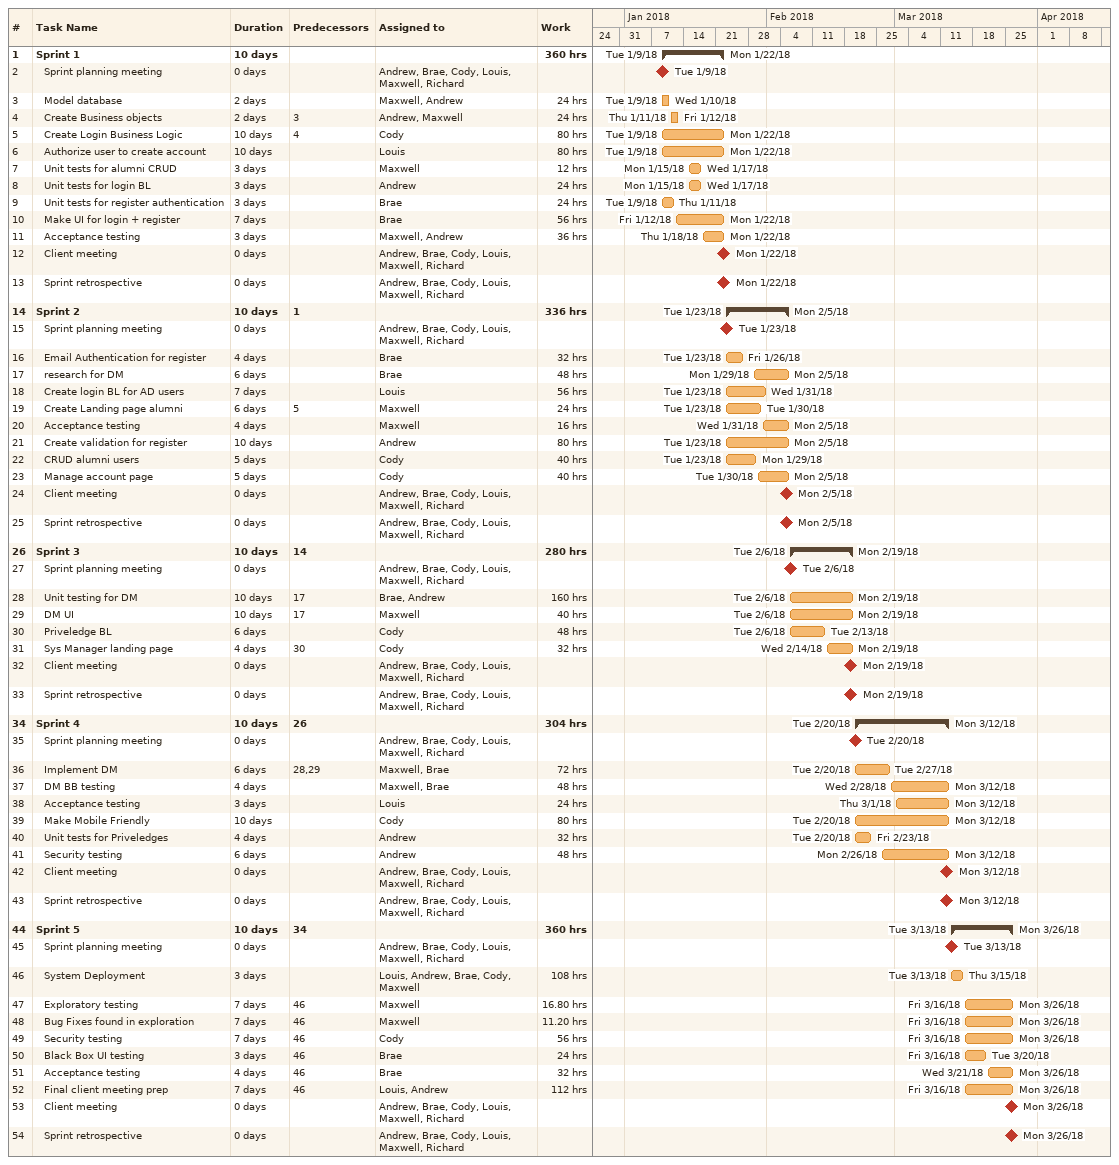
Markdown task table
| ID | Level | Task | Duration | Start | Finish | Predecessors | Resources | Work (h) |
|---|---|---|---|---|---|---|---|---|
| 1 | 1 | **Sprint 1** | 10d | 2018-01-09 | 2018-01-22 |  |  | 360 |
| 2 | 2 | Sprint planning meeting | 0d | 2018-01-09 | 2018-01-09 |  | Andrew, Brae, Cody, Louis, Maxwell, Richard |  |
| 3 | 2 | Model database | 2d | 2018-01-09 | 2018-01-10 |  | Maxwell, Andrew | 24 |
| 4 | 2 | Create Business objects | 2d | 2018-01-11 | 2018-01-12 | 3 | Andrew, Maxwell | 24 |
| 5 | 2 | Create Login Business Logic | 10d | 2018-01-09 | 2018-01-22 | 4 | Cody | 80 |
| 6 | 2 | Authorize user to create account | 10d | 2018-01-09 | 2018-01-22 |  | Louis | 80 |
| 7 | 2 | Unit tests for alumni CRUD | 3d | 2018-01-15 | 2018-01-17 |  | Maxwell | 12 |
| 8 | 2 | Unit tests for login BL | 3d | 2018-01-15 | 2018-01-17 |  | Andrew | 24 |
| 9 | 2 | Unit tests for register authentication | 3d | 2018-01-09 | 2018-01-11 |  | Brae | 24 |
| 10 | 2 | Make UI for login + register | 7d | 2018-01-12 | 2018-01-22 |  | Brae | 56 |
| 11 | 2 | Acceptance testing | 3d | 2018-01-18 | 2018-01-22 |  | Maxwell, Andrew | 36 |
| 12 | 2 | Client meeting | 0d | 2018-01-22 | 2018-01-22 |  | Andrew, Brae, Cody, Louis, Maxwell, Richard |  |
| 13 | 2 | Sprint retrospective | 0d | 2018-01-22 | 2018-01-22 |  | Andrew, Brae, Cody, Louis, Maxwell, Richard |  |
| 14 | 1 | **Sprint 2** | 10d | 2018-01-23 | 2018-02-05 | 1 |  | 336 |
| 15 | 2 | Sprint planning meeting | 0d | 2018-01-23 | 2018-01-23 |  | Andrew, Brae, Cody, Louis, Maxwell, Richard |  |
| 16 | 2 | Email Authentication for register | 4d | 2018-01-23 | 2018-01-26 |  | Brae | 32 |
| 17 | 2 | research for DM | 6d | 2018-01-29 | 2018-02-05 |  | Brae | 48 |
| 18 | 2 | Create login BL for AD users | 7d | 2018-01-23 | 2018-01-31 |  | Louis | 56 |
| 19 | 2 | Create Landing page alumni | 6d | 2018-01-23 | 2018-01-30 | 5 | Maxwell | 24 |
| 20 | 2 | Acceptance testing | 4d | 2018-01-31 | 2018-02-05 |  | Maxwell | 16 |
| 21 | 2 | Create validation for register | 10d | 2018-01-23 | 2018-02-05 |  | Andrew | 80 |
| 22 | 2 | CRUD alumni users | 5d | 2018-01-23 | 2018-01-29 |  | Cody | 40 |
| 23 | 2 | Manage account page | 5d | 2018-01-30 | 2018-02-05 |  | Cody | 40 |
| 24 | 2 | Client meeting | 0d | 2018-02-05 | 2018-02-05 |  | Andrew, Brae, Cody, Louis, Maxwell, Richard |  |
| 25 | 2 | Sprint retrospective | 0d | 2018-02-05 | 2018-02-05 |  | Andrew, Brae, Cody, Louis, Maxwell, Richard |  |
| 26 | 1 | **Sprint 3** | 10d | 2018-02-06 | 2018-02-19 | 14 |  | 280 |
| 27 | 2 | Sprint planning meeting | 0d | 2018-02-06 | 2018-02-06 |  | Andrew, Brae, Cody, Louis, Maxwell, Richard |  |
| 28 | 2 | Unit testing for DM | 10d | 2018-02-06 | 2018-02-19 | 17 | Brae, Andrew | 160 |
| 29 | 2 | DM UI | 10d | 2018-02-06 | 2018-02-19 | 17 | Maxwell | 40 |
| 30 | 2 | Priveledge BL | 6d | 2018-02-06 | 2018-02-13 |  | Cody | 48 |
| 31 | 2 | Sys Manager landing page | 4d | 2018-02-14 | 2018-02-19 | 30 | Cody | 32 |
| 32 | 2 | Client meeting | 0d | 2018-02-19 | 2018-02-19 |  | Andrew, Brae, Cody, Louis, Maxwell, Richard |  |
| 33 | 2 | Sprint retrospective | 0d | 2018-02-19 | 2018-02-19 |  | Andrew, Brae, Cody, Louis, Maxwell, Richard |  |
| 34 | 1 | **Sprint 4** | 10d | 2018-02-20 | 2018-03-12 | 26 |  | 304 |
| 35 | 2 | Sprint planning meeting | 0d | 2018-02-20 | 2018-02-20 |  | Andrew, Brae, Cody, Louis, Maxwell, Richard |  |
| 36 | 2 | Implement DM | 6d | 2018-02-20 | 2018-02-27 | 28, 29 | Maxwell, Brae | 72 |
| 37 | 2 | DM BB testing | 4d | 2018-02-28 | 2018-03-12 |  | Maxwell, Brae | 48 |
| 38 | 2 | Acceptance testing | 3d | 2018-03-01 | 2018-03-12 |  | Louis | 24 |
| 39 | 2 | Make Mobile Friendly | 10d | 2018-02-20 | 2018-03-12 |  | Cody | 80 |
| 40 | 2 | Unit tests for Priveledges | 4d | 2018-02-20 | 2018-02-23 |  | Andrew | 32 |
| 41 | 2 | Security testing | 6d | 2018-02-26 | 2018-03-12 |  | Andrew | 48 |
| 42 | 2 | Client meeting | 0d | 2018-03-12 | 2018-03-12 |  | Andrew, Brae, Cody, Louis, Maxwell, Richard |  |
| 43 | 2 | Sprint retrospective | 0d | 2018-03-12 | 2018-03-12 |  | Andrew, Brae, Cody, Louis, Maxwell, Richard |  |
| 44 | 1 | **Sprint 5** | 10d | 2018-03-13 | 2018-03-26 | 34 |  | 360 |
| 45 | 2 | Sprint planning meeting | 0d | 2018-03-13 | 2018-03-13 |  | Andrew, Brae, Cody, Louis, Maxwell, Richard |  |
| 46 | 2 | System Deployment | 3d | 2018-03-13 | 2018-03-15 |  | Louis, Andrew, Brae, Cody, Maxwell | 108 |
| 47 | 2 | Exploratory testing | 7d | 2018-03-16 | 2018-03-26 | 46 | Maxwell | 16.80 |
| 48 | 2 | Bug Fixes found in exploration | 7d | 2018-03-16 | 2018-03-26 | 46 | Maxwell | 11.20 |
| 49 | 2 | Security testing | 7d | 2018-03-16 | 2018-03-26 | 46 | Cody | 56 |
| 50 | 2 | Black Box UI testing | 3d | 2018-03-16 | 2018-03-20 | 46 | Brae | 24 |
| 51 | 2 | Acceptance testing | 4d | 2018-03-21 | 2018-03-26 | 46 | Brae | 32 |
| 52 | 2 | Final client meeting prep | 7d | 2018-03-16 | 2018-03-26 | 46 | Louis, Andrew | 112 |
| 53 | 2 | Client meeting | 0d | 2018-03-26 | 2018-03-26 |  | Andrew, Brae, Cody, Louis, Maxwell, Richard |  |
| 54 | 2 | Sprint retrospective | 0d | 2018-03-26 | 2018-03-26 |  | Andrew, Brae, Cody, Louis, Maxwell, Richard |  |
